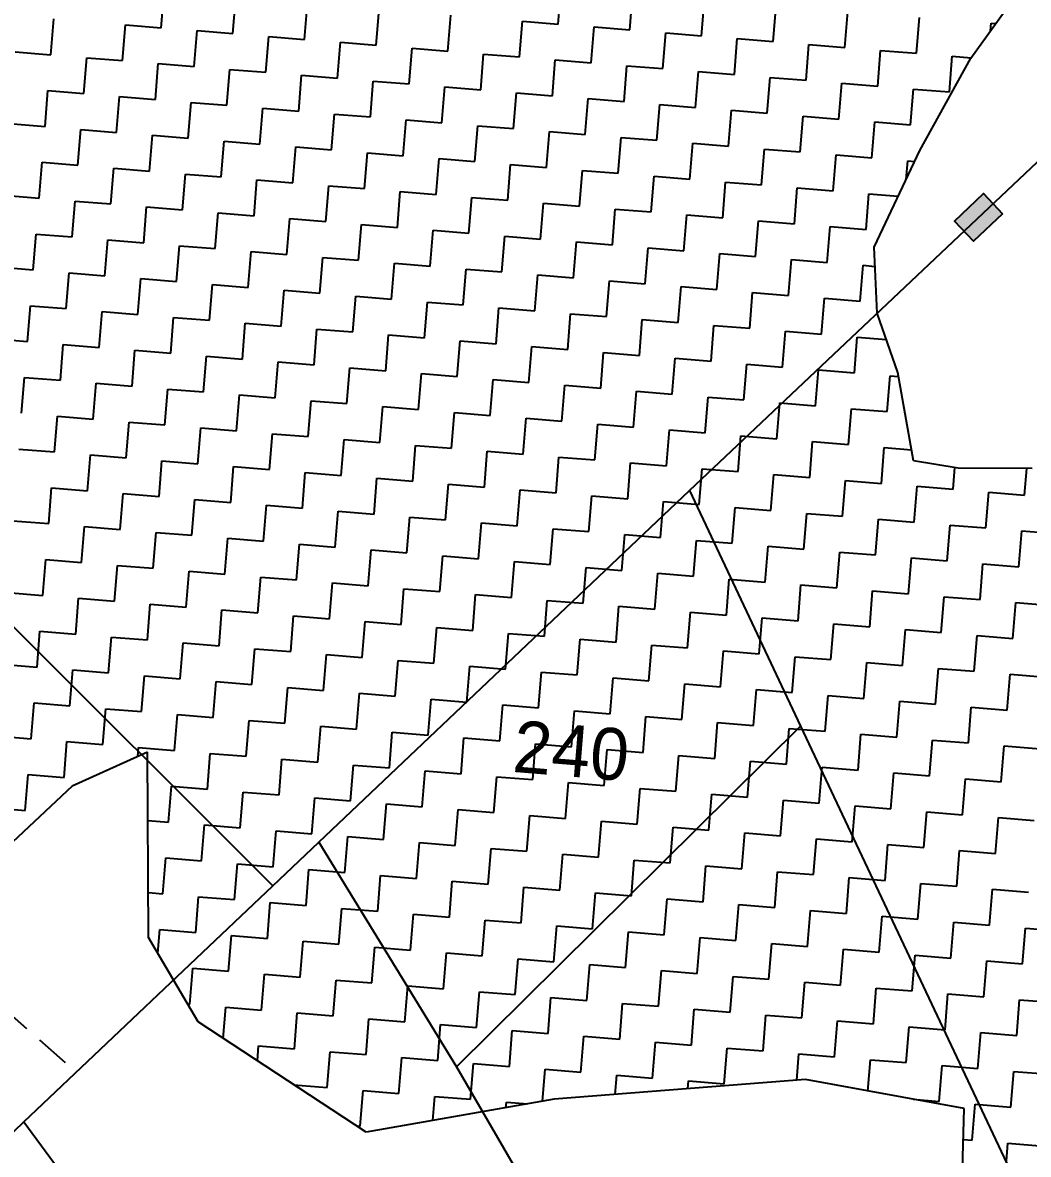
# Model space of a CAD drawing. Header units: metres. Extents: x 286589 to 288713, y 2001360 to 2004418.
# Drawn here: x 287663.6 to 287810.1, y 2002909.5 to 2003074.3 of the extents above; entities that cross this region are included whole.
import ezdxf
from ezdxf.enums import TextEntityAlignment as Align

# ---------------------------------------------------------------- set-up
doc = ezdxf.new("R2010")
doc.units = ezdxf.units.M
doc.header["$MEASUREMENT"] = 0
doc.linetypes.add('DASHED', pattern=[0.75, 0.5, -0.25])
for name, color, linetype in [('POLY_HATCH', 12, 'Continuous'), ('POLY_PARCEL', 6, 'Continuous'), ('POLY_SUBPARCEL', 6, 'DASHED'), ('TEXT_PARCEL', 7, 'Continuous')]:
    doc.layers.add(name, color=color, linetype=linetype)
doc.styles.add('TEXT_MAP', font='')
doc.styles.get('TEXT_MAP').set_extended_font_data('Kruti Dev 050')

msp = doc.modelspace()

# ---------------------------------------------------------------- hatches: boundary and pattern name
msp.add_hatch(color=256).paths.add_polyline_path([(287799.36, 2003045.4), (287802.13, 2003042.47), (287806.37, 2003046.48), (287803.6, 2003049.41)])

# ---------------------------------------------------------------- linework, layer by layer
msp.add_lwpolyline([(287806.37, 2003046.48), (287802.13, 2003042.47), (287799.36, 2003045.4), (287803.6, 2003049.41)], close=True)
at = {"layer": 'POLY_HATCH', "linetype": 'Continuous'}
for p, q in [((287683.81, 2003073.56), (287684.23, 2003078.78)), ((287694.24, 2003072.71), (287694.67, 2003077.93)), ((287741.63, 2003074.1), (287742.06, 2003079.32)), ((287752.07, 2003073.25), (287752.49, 2003078.47)), ((287704.68, 2003071.86), (287705.11, 2003077.08)), ((287715.12, 2003071.01), (287715.54, 2003076.23)), ((287762.51, 2003072.4), (287762.93, 2003077.62)), ((287772.94, 2003071.55), (287773.37, 2003076.77)), ((287667.73, 2003069.62), (287668.15, 2003074.84)), ((287725.55, 2003070.16), (287725.98, 2003075.38)), ((287735.99, 2003069.31), (287736.41, 2003074.53)), ((287736.41, 2003074.53), (287741.63, 2003074.1)), ((287783.38, 2003070.7), (287783.8, 2003075.92)), ((287793.81, 2003069.85), (287794.24, 2003075.07)), ((287678.16, 2003068.77), (287678.59, 2003073.99)), ((287678.59, 2003073.99), (287683.81, 2003073.56)), ((287688.6, 2003067.92), (287689.03, 2003073.14)), ((287689.03, 2003073.14), (287694.24, 2003072.71)), ((287746.43, 2003068.46), (287746.85, 2003073.68)), ((287746.85, 2003073.68), (287752.07, 2003073.25)), ((287756.86, 2003067.61), (287757.29, 2003072.83)), ((287757.29, 2003072.83), (287762.51, 2003072.4)), ((287804.58, 2003073.09), (287804.68, 2003074.22)), ((287804.68, 2003074.22), (287805.35, 2003074.16)), ((287699.04, 2003067.07), (287699.46, 2003072.29)), ((287699.46, 2003072.29), (287704.68, 2003071.86)), ((287709.47, 2003066.22), (287709.9, 2003071.44)), ((287709.9, 2003071.44), (287715.12, 2003071.01)), ((287767.3, 2003066.76), (287767.72, 2003071.98)), ((287767.72, 2003071.98), (287772.94, 2003071.55)), ((287777.73, 2003065.91), (287778.16, 2003071.12)), ((287778.16, 2003071.12), (287783.38, 2003070.7)), ((287662.51, 2003070.05), (287667.73, 2003069.62)), ((287719.91, 2003065.37), (287720.34, 2003070.59)), ((287720.34, 2003070.59), (287725.55, 2003070.16)), ((287730.35, 2003064.52), (287730.77, 2003069.73)), ((287730.77, 2003069.73), (287735.99, 2003069.31)), ((287788.17, 2003065.06), (287788.6, 2003070.27)), ((287788.6, 2003070.27), (287793.81, 2003069.85)), ((287672.52, 2003063.98), (287672.95, 2003069.2)), ((287672.95, 2003069.2), (287678.16, 2003068.77)), ((287682.96, 2003063.13), (287683.38, 2003068.34)), ((287683.38, 2003068.34), (287688.6, 2003067.92)), ((287740.78, 2003063.67), (287741.21, 2003068.88)), ((287741.21, 2003068.88), (287746.43, 2003068.46)), ((287751.22, 2003062.82), (287751.64, 2003068.03)), ((287751.64, 2003068.03), (287756.86, 2003067.61)), ((287798.61, 2003064.21), (287799.03, 2003069.42)), ((287799.03, 2003069.42), (287801.79, 2003069.2)), ((287693.39, 2003062.28), (287693.82, 2003067.49)), ((287693.82, 2003067.49), (287699.04, 2003067.07)), ((287703.83, 2003061.42), (287704.26, 2003066.64)), ((287704.26, 2003066.64), (287709.47, 2003066.22)), ((287761.65, 2003061.96), (287762.08, 2003067.18)), ((287762.08, 2003067.18), (287767.3, 2003066.76)), ((287772.09, 2003061.11), (287772.52, 2003066.33)), ((287772.52, 2003066.33), (287777.73, 2003065.91)), ((287714.27, 2003060.57), (287714.69, 2003065.79)), ((287714.69, 2003065.79), (287719.91, 2003065.37)), ((287724.7, 2003059.72), (287725.13, 2003064.94)), ((287725.13, 2003064.94), (287730.35, 2003064.52)), ((287782.53, 2003060.26), (287782.95, 2003065.48)), ((287782.95, 2003065.48), (287788.17, 2003065.06)), ((287792.96, 2003059.41), (287793.39, 2003064.63)), ((287793.39, 2003064.63), (287798.61, 2003064.21)), ((287666.88, 2003059.18), (287667.3, 2003064.4)), ((287667.3, 2003064.4), (287672.52, 2003063.98)), ((287677.31, 2003058.33), (287677.74, 2003063.55)), ((287677.74, 2003063.55), (287682.96, 2003063.13)), ((287735.14, 2003058.87), (287735.56, 2003064.09)), ((287735.56, 2003064.09), (287740.78, 2003063.67)), ((287745.57, 2003058.02), (287746, 2003063.24)), ((287746, 2003063.24), (287751.22, 2003062.82)), ((287687.75, 2003057.48), (287688.18, 2003062.7)), ((287688.18, 2003062.7), (287693.39, 2003062.28)), ((287698.19, 2003056.63), (287698.61, 2003061.85)), ((287698.61, 2003061.85), (287703.83, 2003061.42)), ((287756.01, 2003057.17), (287756.44, 2003062.39)), ((287756.44, 2003062.39), (287761.65, 2003061.96)), ((287766.45, 2003056.32), (287766.87, 2003061.54)), ((287766.87, 2003061.54), (287772.09, 2003061.11)), ((287661.66, 2003059.61), (287666.88, 2003059.18)), ((287708.62, 2003055.78), (287709.05, 2003061)), ((287709.05, 2003061), (287714.27, 2003060.57)), ((287719.06, 2003054.93), (287719.48, 2003060.15)), ((287719.48, 2003060.15), (287724.7, 2003059.72)), ((287776.88, 2003055.47), (287777.31, 2003060.69)), ((287777.31, 2003060.69), (287782.53, 2003060.26)), ((287787.32, 2003054.62), (287787.74, 2003059.84)), ((287787.74, 2003059.84), (287792.96, 2003059.41)), ((287671.67, 2003053.54), (287672.1, 2003058.76)), ((287672.1, 2003058.76), (287677.31, 2003058.33)), ((287682.11, 2003052.69), (287682.53, 2003057.91)), ((287682.53, 2003057.91), (287687.75, 2003057.48)), ((287729.5, 2003054.08), (287729.92, 2003059.3)), ((287729.92, 2003059.3), (287735.14, 2003058.87)), ((287739.93, 2003053.23), (287740.36, 2003058.45)), ((287740.36, 2003058.45), (287745.57, 2003058.02)), ((287692.54, 2003051.84), (287692.97, 2003057.06)), ((287692.97, 2003057.06), (287698.19, 2003056.63)), ((287750.37, 2003052.38), (287750.79, 2003057.6)), ((287750.79, 2003057.6), (287756.01, 2003057.17)), ((287760.8, 2003051.53), (287761.23, 2003056.75)), ((287761.23, 2003056.75), (287766.45, 2003056.32)), ((287702.98, 2003050.99), (287703.4, 2003056.21)), ((287703.4, 2003056.21), (287708.62, 2003055.78)), ((287713.42, 2003050.14), (287713.84, 2003055.36)), ((287713.84, 2003055.36), (287719.06, 2003054.93)), ((287771.24, 2003050.68), (287771.67, 2003055.9)), ((287771.67, 2003055.9), (287776.88, 2003055.47)), ((287781.68, 2003049.83), (287782.1, 2003055.04)), ((287782.1, 2003055.04), (287787.32, 2003054.62)), ((287666.03, 2003048.75), (287666.45, 2003053.97)), ((287666.45, 2003053.97), (287671.67, 2003053.54)), ((287676.46, 2003047.9), (287676.89, 2003053.12)), ((287676.89, 2003053.12), (287682.11, 2003052.69)), ((287723.85, 2003049.29), (287724.28, 2003054.51)), ((287724.28, 2003054.51), (287729.5, 2003054.08)), ((287734.29, 2003048.44), (287734.71, 2003053.65)), ((287734.71, 2003053.65), (287739.93, 2003053.23)), ((287792.32, 2003051.48), (287792.54, 2003054.19)), ((287792.54, 2003054.19), (287793.56, 2003054.11)), ((287686.9, 2003047.05), (287687.33, 2003052.26)), ((287687.33, 2003052.26), (287692.54, 2003051.84)), ((287697.34, 2003046.2), (287697.76, 2003051.41)), ((287697.76, 2003051.41), (287702.98, 2003050.99)), ((287744.72, 2003047.59), (287745.15, 2003052.8)), ((287745.15, 2003052.8), (287750.37, 2003052.38)), ((287755.16, 2003046.74), (287755.59, 2003051.95)), ((287755.59, 2003051.95), (287760.8, 2003051.53)), ((287707.77, 2003045.35), (287708.2, 2003050.56)), ((287708.2, 2003050.56), (287713.42, 2003050.14)), ((287718.21, 2003044.49), (287718.63, 2003049.71)), ((287718.63, 2003049.71), (287723.85, 2003049.29)), ((287765.6, 2003045.88), (287766.02, 2003051.1)), ((287766.02, 2003051.1), (287771.24, 2003050.68)), ((287776.03, 2003045.03), (287776.46, 2003050.25)), ((287776.46, 2003050.25), (287781.68, 2003049.83)), ((287660.81, 2003049.17), (287666.03, 2003048.75)), ((287670.82, 2003043.1), (287671.25, 2003048.32)), ((287671.25, 2003048.32), (287676.46, 2003047.9)), ((287728.64, 2003043.64), (287729.07, 2003048.86)), ((287729.07, 2003048.86), (287734.29, 2003048.44)), ((287786.47, 2003044.18), (287786.89, 2003049.4)), ((287786.89, 2003049.4), (287791.17, 2003049.05)), ((287681.26, 2003042.25), (287681.68, 2003047.47)), ((287681.68, 2003047.47), (287686.9, 2003047.05)), ((287691.69, 2003041.4), (287692.12, 2003046.62)), ((287692.12, 2003046.62), (287697.34, 2003046.2)), ((287739.08, 2003042.79), (287739.51, 2003048.01)), ((287739.51, 2003048.01), (287744.72, 2003047.59)), ((287749.52, 2003041.94), (287749.94, 2003047.16)), ((287749.94, 2003047.16), (287755.16, 2003046.74)), ((287702.13, 2003040.55), (287702.55, 2003045.77)), ((287702.55, 2003045.77), (287707.77, 2003045.35)), ((287712.56, 2003039.7), (287712.99, 2003044.92)), ((287712.99, 2003044.92), (287718.21, 2003044.49)), ((287759.95, 2003041.09), (287760.38, 2003046.31)), ((287760.38, 2003046.31), (287765.6, 2003045.88)), ((287770.39, 2003040.24), (287770.81, 2003045.46)), ((287770.81, 2003045.46), (287776.03, 2003045.03)), ((287665.18, 2003038.31), (287665.6, 2003043.53)), ((287665.6, 2003043.53), (287670.82, 2003043.1)), ((287723, 2003038.85), (287723.43, 2003044.07)), ((287723.43, 2003044.07), (287728.64, 2003043.64)), ((287733.44, 2003038), (287733.86, 2003043.22)), ((287733.86, 2003043.22), (287739.08, 2003042.79)), ((287780.83, 2003039.39), (287781.25, 2003044.61)), ((287781.25, 2003044.61), (287786.47, 2003044.18)), ((287675.61, 2003037.46), (287676.04, 2003042.68)), ((287676.04, 2003042.68), (287681.26, 2003042.25)), ((287686.05, 2003036.61), (287686.47, 2003041.83)), ((287686.47, 2003041.83), (287691.69, 2003041.4)), ((287743.87, 2003037.15), (287744.3, 2003042.37)), ((287744.3, 2003042.37), (287749.52, 2003041.94)), ((287754.31, 2003036.3), (287754.73, 2003041.52)), ((287754.73, 2003041.52), (287759.95, 2003041.09)), ((287696.49, 2003035.76), (287696.91, 2003040.98)), ((287696.91, 2003040.98), (287702.13, 2003040.55)), ((287706.92, 2003034.91), (287707.35, 2003040.13)), ((287707.35, 2003040.13), (287712.56, 2003039.7)), ((287764.75, 2003035.45), (287765.17, 2003040.67)), ((287765.17, 2003040.67), (287770.39, 2003040.24)), ((287775.18, 2003034.6), (287775.61, 2003039.82)), ((287775.61, 2003039.82), (287780.83, 2003039.39)), ((287659.96, 2003038.74), (287665.18, 2003038.31)), ((287717.36, 2003034.06), (287717.78, 2003039.28)), ((287717.78, 2003039.28), (287723, 2003038.85)), ((287727.79, 2003033.21), (287728.22, 2003038.43)), ((287728.22, 2003038.43), (287733.44, 2003038)), ((287785.62, 2003033.75), (287786.04, 2003038.97)), ((287786.04, 2003038.97), (287787.78, 2003038.82)), ((287669.97, 2003032.67), (287670.39, 2003037.89)), ((287670.39, 2003037.89), (287675.61, 2003037.46)), ((287680.41, 2003031.82), (287680.83, 2003037.04)), ((287680.83, 2003037.04), (287686.05, 2003036.61)), ((287738.23, 2003032.36), (287738.66, 2003037.58)), ((287738.66, 2003037.58), (287743.87, 2003037.15)), ((287748.67, 2003031.51), (287749.09, 2003036.72)), ((287749.09, 2003036.72), (287754.31, 2003036.3)), ((287690.84, 2003030.97), (287691.27, 2003036.19)), ((287691.27, 2003036.19), (287696.49, 2003035.76)), ((287701.28, 2003030.12), (287701.7, 2003035.33)), ((287701.7, 2003035.33), (287706.92, 2003034.91)), ((287759.1, 2003030.66), (287759.53, 2003035.87)), ((287759.53, 2003035.87), (287764.75, 2003035.45)), ((287769.54, 2003029.81), (287769.96, 2003035.02)), ((287769.96, 2003035.02), (287775.18, 2003034.6)), ((287711.71, 2003029.27), (287712.14, 2003034.48)), ((287712.14, 2003034.48), (287717.36, 2003034.06)), ((287722.15, 2003028.42), (287722.58, 2003033.63)), ((287722.58, 2003033.63), (287727.79, 2003033.21)), ((287779.97, 2003028.95), (287780.4, 2003034.17)), ((287780.4, 2003034.17), (287785.62, 2003033.75)), ((287664.33, 2003027.88), (287664.75, 2003033.09)), ((287664.75, 2003033.09), (287669.97, 2003032.67)), ((287674.76, 2003027.02), (287675.19, 2003032.24)), ((287675.19, 2003032.24), (287680.41, 2003031.82)), ((287732.59, 2003027.56), (287733.01, 2003032.78)), ((287733.01, 2003032.78), (287738.23, 2003032.36)), ((287743.02, 2003026.71), (287743.45, 2003031.93)), ((287743.45, 2003031.93), (287748.67, 2003031.51)), ((287685.2, 2003026.17), (287685.62, 2003031.39)), ((287685.62, 2003031.39), (287690.84, 2003030.97)), ((287695.63, 2003025.32), (287696.06, 2003030.54)), ((287696.06, 2003030.54), (287701.28, 2003030.12)), ((287753.46, 2003025.86), (287753.88, 2003031.08)), ((287753.88, 2003031.08), (287759.1, 2003030.66)), ((287763.9, 2003025.01), (287764.32, 2003030.23)), ((287764.32, 2003030.23), (287769.54, 2003029.81)), ((287659.11, 2003028.3), (287664.33, 2003027.88)), ((287706.07, 2003024.47), (287706.5, 2003029.69)), ((287706.5, 2003029.69), (287711.71, 2003029.27)), ((287716.51, 2003023.62), (287716.93, 2003028.84)), ((287716.93, 2003028.84), (287722.15, 2003028.42)), ((287774.33, 2003024.16), (287774.76, 2003029.38)), ((287774.76, 2003029.38), (287779.97, 2003028.95)), ((287784.77, 2003023.31), (287785.19, 2003028.53)), ((287785.19, 2003028.53), (287789.45, 2003028.18)), ((287669.12, 2003022.23), (287669.54, 2003027.45)), ((287669.54, 2003027.45), (287674.76, 2003027.02)), ((287679.56, 2003021.38), (287679.98, 2003026.6)), ((287679.98, 2003026.6), (287685.2, 2003026.17)), ((287726.94, 2003022.77), (287727.37, 2003027.99)), ((287727.37, 2003027.99), (287732.59, 2003027.56)), ((287737.38, 2003021.92), (287737.8, 2003027.14)), ((287737.8, 2003027.14), (287743.02, 2003026.71)), ((287689.99, 2003020.53), (287690.42, 2003025.75)), ((287690.42, 2003025.75), (287695.63, 2003025.32)), ((287747.82, 2003021.07), (287748.24, 2003026.29)), ((287748.24, 2003026.29), (287753.46, 2003025.86)), ((287758.25, 2003020.22), (287758.68, 2003025.44)), ((287758.68, 2003025.44), (287763.9, 2003025.01)), ((287700.43, 2003019.68), (287700.85, 2003024.9)), ((287700.85, 2003024.9), (287706.07, 2003024.47)), ((287710.86, 2003018.83), (287711.29, 2003024.05)), ((287711.29, 2003024.05), (287716.51, 2003023.62)), ((287768.69, 2003019.37), (287769.11, 2003024.59)), ((287769.11, 2003024.59), (287774.33, 2003024.16)), ((287779.12, 2003018.52), (287779.55, 2003023.74)), ((287779.55, 2003023.74), (287784.77, 2003023.31)), ((287663.48, 2003017.44), (287663.9, 2003022.66)), ((287663.9, 2003022.66), (287669.12, 2003022.23)), ((287673.91, 2003016.59), (287674.34, 2003021.81)), ((287674.34, 2003021.81), (287679.56, 2003021.38)), ((287721.3, 2003017.98), (287721.73, 2003023.2)), ((287721.73, 2003023.2), (287726.94, 2003022.77)), ((287731.74, 2003017.13), (287732.16, 2003022.35)), ((287732.16, 2003022.35), (287737.38, 2003021.92)), ((287789.56, 2003017.67), (287789.99, 2003022.89)), ((287789.99, 2003022.89), (287791.22, 2003022.78)), ((287684.35, 2003015.74), (287684.77, 2003020.96)), ((287684.77, 2003020.96), (287689.99, 2003020.53)), ((287694.78, 2003014.89), (287695.21, 2003020.11)), ((287695.21, 2003020.11), (287700.43, 2003019.68)), ((287742.17, 2003016.28), (287742.6, 2003021.5)), ((287742.6, 2003021.5), (287747.82, 2003021.07)), ((287752.61, 2003015.43), (287753.03, 2003020.64)), ((287753.03, 2003020.64), (287758.25, 2003020.22)), ((287705.22, 2003014.04), (287705.65, 2003019.25)), ((287705.65, 2003019.25), (287710.86, 2003018.83)), ((287715.66, 2003013.19), (287716.08, 2003018.4)), ((287716.08, 2003018.4), (287721.3, 2003017.98)), ((287763.04, 2003014.58), (287763.47, 2003019.79)), ((287763.47, 2003019.79), (287768.69, 2003019.37)), ((287773.48, 2003013.73), (287773.91, 2003018.94)), ((287773.91, 2003018.94), (287779.12, 2003018.52)), ((287668.27, 2003011.8), (287668.69, 2003017.01)), ((287668.69, 2003017.01), (287673.91, 2003016.59)), ((287726.09, 2003012.34), (287726.52, 2003017.55)), ((287726.52, 2003017.55), (287731.74, 2003017.13)), ((287783.92, 2003012.87), (287784.34, 2003018.09)), ((287784.34, 2003018.09), (287789.56, 2003017.67)), ((287678.7, 2003010.95), (287679.13, 2003016.16)), ((287679.13, 2003016.16), (287684.35, 2003015.74)), ((287689.14, 2003010.09), (287689.57, 2003015.31)), ((287689.57, 2003015.31), (287694.78, 2003014.89)), ((287736.53, 2003011.48), (287736.95, 2003016.7)), ((287736.95, 2003016.7), (287742.17, 2003016.28)), ((287746.96, 2003010.63), (287747.39, 2003015.85)), ((287747.39, 2003015.85), (287752.61, 2003015.43)), ((287699.58, 2003009.24), (287700, 2003014.46)), ((287700, 2003014.46), (287705.22, 2003014.04)), ((287710.01, 2003008.39), (287710.44, 2003013.61)), ((287710.44, 2003013.61), (287715.66, 2003013.19)), ((287757.4, 2003009.78), (287757.83, 2003015)), ((287757.83, 2003015), (287763.04, 2003014.58)), ((287767.84, 2003008.93), (287768.26, 2003014.15)), ((287768.26, 2003014.15), (287773.48, 2003013.73)), ((287663.05, 2003012.22), (287668.27, 2003011.8)), ((287720.45, 2003007.54), (287720.87, 2003012.76)), ((287720.87, 2003012.76), (287726.09, 2003012.34)), ((287730.89, 2003006.69), (287731.31, 2003011.91)), ((287731.31, 2003011.91), (287736.53, 2003011.48)), ((287778.27, 2003008.08), (287778.7, 2003013.3)), ((287778.7, 2003013.3), (287783.92, 2003012.87)), ((287788.71, 2003007.23), (287789.13, 2003012.45)), ((287789.13, 2003012.45), (287793.1, 2003012.13)), ((287673.06, 2003006.15), (287673.49, 2003011.37)), ((287673.49, 2003011.37), (287678.7, 2003010.95)), ((287683.5, 2003005.3), (287683.92, 2003010.52)), ((287683.92, 2003010.52), (287689.14, 2003010.09)), ((287741.32, 2003005.84), (287741.75, 2003011.06)), ((287741.75, 2003011.06), (287746.96, 2003010.63)), ((287751.76, 2003004.99), (287752.18, 2003010.21)), ((287752.18, 2003010.21), (287757.4, 2003009.78)), ((287693.93, 2003004.45), (287694.36, 2003009.67)), ((287694.36, 2003009.67), (287699.58, 2003009.24)), ((287704.37, 2003003.6), (287704.79, 2003008.82)), ((287704.79, 2003008.82), (287710.01, 2003008.39)), ((287762.19, 2003004.14), (287762.62, 2003009.36)), ((287762.62, 2003009.36), (287767.84, 2003008.93)), ((287772.63, 2003003.29), (287773.06, 2003008.51)), ((287773.06, 2003008.51), (287778.27, 2003008.08)), ((287799.15, 2003006.38), (287799.4, 2003009.52)), ((287809.58, 2003005.53), (287809.9, 2003009.39)), ((287714.81, 2003002.75), (287715.23, 2003007.97)), ((287715.23, 2003007.97), (287720.45, 2003007.54)), ((287725.24, 2003001.9), (287725.67, 2003007.12)), ((287725.67, 2003007.12), (287730.89, 2003006.69)), ((287783.07, 2003002.44), (287783.49, 2003007.66)), ((287783.49, 2003007.66), (287788.71, 2003007.23)), ((287667.42, 2003001.36), (287667.84, 2003006.58)), ((287667.84, 2003006.58), (287673.06, 2003006.15)), ((287677.85, 2003000.51), (287678.28, 2003005.73)), ((287678.28, 2003005.73), (287683.5, 2003005.3)), ((287735.68, 2003001.05), (287736.1, 2003006.27)), ((287736.1, 2003006.27), (287741.32, 2003005.84)), ((287746.11, 2003000.2), (287746.54, 2003005.42)), ((287746.54, 2003005.42), (287751.76, 2003004.99)), ((287793.5, 2003001.59), (287793.93, 2003006.81)), ((287793.93, 2003006.81), (287799.15, 2003006.38)), ((287803.94, 2003000.74), (287804.36, 2003005.96)), ((287804.36, 2003005.96), (287809.58, 2003005.53)), ((287688.29, 2002999.66), (287688.72, 2003004.88)), ((287688.72, 2003004.88), (287693.93, 2003004.45)), ((287698.73, 2002998.81), (287699.15, 2003004.03)), ((287699.15, 2003004.03), (287704.37, 2003003.6)), ((287756.55, 2002999.35), (287756.98, 2003004.57)), ((287756.98, 2003004.57), (287762.19, 2003004.14)), ((287766.99, 2002998.5), (287767.41, 2003003.71)), ((287767.41, 2003003.71), (287772.63, 2003003.29)), ((287709.16, 2002997.96), (287709.59, 2003003.18)), ((287709.59, 2003003.18), (287714.81, 2003002.75)), ((287719.6, 2002997.11), (287720.02, 2003002.32)), ((287720.02, 2003002.32), (287725.24, 2003001.9)), ((287777.42, 2002997.65), (287777.85, 2003002.86)), ((287777.85, 2003002.86), (287783.07, 2003002.44)), ((287787.86, 2002996.8), (287788.28, 2003002.01)), ((287788.28, 2003002.01), (287793.5, 2003001.59)), ((287662.2, 2003001.79), (287667.42, 2003001.36)), ((287672.21, 2002995.72), (287672.64, 2003000.93)), ((287672.64, 2003000.93), (287677.85, 2003000.51)), ((287730.03, 2002996.26), (287730.46, 2003001.47)), ((287730.46, 2003001.47), (287735.68, 2003001.05)), ((287740.47, 2002995.41), (287740.9, 2003000.62)), ((287740.9, 2003000.62), (287746.11, 2003000.2)), ((287798.3, 2002995.94), (287798.72, 2003001.16)), ((287798.72, 2003001.16), (287803.94, 2003000.74)), ((287808.73, 2002995.09), (287809.16, 2003000.31)), ((287809.16, 2003000.31), (287814.37, 2002999.89)), ((287682.65, 2002994.87), (287683.07, 2003000.08)), ((287683.07, 2003000.08), (287688.29, 2002999.66)), ((287693.08, 2002994.02), (287693.51, 2002999.23)), ((287693.51, 2002999.23), (287698.73, 2002998.81)), ((287750.91, 2002994.55), (287751.33, 2002999.77)), ((287751.33, 2002999.77), (287756.55, 2002999.35)), ((287761.34, 2002993.7), (287761.77, 2002998.92)), ((287761.77, 2002998.92), (287766.99, 2002998.5)), ((287703.52, 2002993.16), (287703.94, 2002998.38)), ((287703.94, 2002998.38), (287709.16, 2002997.96)), ((287713.95, 2002992.31), (287714.38, 2002997.53)), ((287714.38, 2002997.53), (287719.6, 2002997.11)), ((287771.78, 2002992.85), (287772.2, 2002998.07)), ((287772.2, 2002998.07), (287777.42, 2002997.65)), ((287782.22, 2002992), (287782.64, 2002997.22)), ((287782.64, 2002997.22), (287787.86, 2002996.8)), ((287666.57, 2002990.92), (287666.99, 2002996.14)), ((287666.99, 2002996.14), (287672.21, 2002995.72)), ((287724.39, 2002991.46), (287724.82, 2002996.68)), ((287724.82, 2002996.68), (287730.03, 2002996.26)), ((287734.83, 2002990.61), (287735.25, 2002995.83)), ((287735.25, 2002995.83), (287740.47, 2002995.41)), ((287792.65, 2002991.15), (287793.08, 2002996.37)), ((287793.08, 2002996.37), (287798.3, 2002995.94)), ((287803.09, 2002990.3), (287803.51, 2002995.52)), ((287803.51, 2002995.52), (287808.73, 2002995.09)), ((287677, 2002990.07), (287677.43, 2002995.29)), ((287677.43, 2002995.29), (287682.65, 2002994.87)), ((287687.44, 2002989.22), (287687.86, 2002994.44)), ((287687.86, 2002994.44), (287693.08, 2002994.02)), ((287745.26, 2002989.76), (287745.69, 2002994.98)), ((287745.69, 2002994.98), (287750.91, 2002994.55)), ((287755.7, 2002988.91), (287756.13, 2002994.13)), ((287756.13, 2002994.13), (287761.34, 2002993.7)), ((287697.88, 2002988.37), (287698.3, 2002993.59)), ((287698.3, 2002993.59), (287703.52, 2002993.16)), ((287708.31, 2002987.52), (287708.74, 2002992.74)), ((287708.74, 2002992.74), (287713.95, 2002992.31)), ((287766.14, 2002988.06), (287766.56, 2002993.28)), ((287766.56, 2002993.28), (287771.78, 2002992.85)), ((287776.57, 2002987.21), (287777, 2002992.43)), ((287777, 2002992.43), (287782.22, 2002992)), ((287661.35, 2002991.35), (287666.57, 2002990.92)), ((287671.36, 2002985.28), (287671.78, 2002990.5)), ((287671.78, 2002990.5), (287677, 2002990.07)), ((287718.75, 2002986.67), (287719.17, 2002991.89)), ((287719.17, 2002991.89), (287724.39, 2002991.46)), ((287729.18, 2002985.82), (287729.61, 2002991.04)), ((287729.61, 2002991.04), (287734.83, 2002990.61)), ((287787.01, 2002986.36), (287787.43, 2002991.58)), ((287787.43, 2002991.58), (287792.65, 2002991.15)), ((287797.44, 2002985.51), (287797.87, 2002990.73)), ((287797.87, 2002990.73), (287803.09, 2002990.3)), ((287681.8, 2002984.43), (287682.22, 2002989.65)), ((287682.22, 2002989.65), (287687.44, 2002989.22)), ((287692.23, 2002983.58), (287692.66, 2002988.8)), ((287692.66, 2002988.8), (287697.88, 2002988.37)), ((287739.62, 2002984.97), (287740.05, 2002990.19)), ((287740.05, 2002990.19), (287745.26, 2002989.76)), ((287750.06, 2002984.12), (287750.48, 2002989.34)), ((287750.48, 2002989.34), (287755.7, 2002988.91)), ((287807.88, 2002984.66), (287808.31, 2002989.88)), ((287808.31, 2002989.88), (287813.52, 2002989.45)), ((287702.67, 2002982.73), (287703.09, 2002987.95)), ((287703.09, 2002987.95), (287708.31, 2002987.52)), ((287713.1, 2002981.88), (287713.53, 2002987.1)), ((287713.53, 2002987.1), (287718.75, 2002986.67)), ((287760.49, 2002983.27), (287760.92, 2002988.49)), ((287760.92, 2002988.49), (287766.14, 2002988.06)), ((287770.93, 2002982.42), (287771.35, 2002987.64)), ((287771.35, 2002987.64), (287776.57, 2002987.21)), ((287665.72, 2002980.49), (287666.14, 2002985.71)), ((287666.14, 2002985.71), (287671.36, 2002985.28)), ((287723.54, 2002981.03), (287723.97, 2002986.24)), ((287723.97, 2002986.24), (287729.18, 2002985.82)), ((287781.36, 2002981.57), (287781.79, 2002986.78)), ((287781.79, 2002986.78), (287787.01, 2002986.36)), ((287791.8, 2002980.72), (287792.23, 2002985.93)), ((287792.23, 2002985.93), (287797.44, 2002985.51)), ((287676.15, 2002979.64), (287676.58, 2002984.85)), ((287676.58, 2002984.85), (287681.8, 2002984.43)), ((287686.59, 2002978.79), (287687.01, 2002984)), ((287687.01, 2002984), (287692.23, 2002983.58)), ((287733.98, 2002980.18), (287734.4, 2002985.39)), ((287734.4, 2002985.39), (287739.62, 2002984.97)), ((287744.41, 2002979.33), (287744.84, 2002984.54)), ((287744.84, 2002984.54), (287750.06, 2002984.12)), ((287802.24, 2002979.86), (287802.66, 2002985.08)), ((287802.66, 2002985.08), (287807.88, 2002984.66)), ((287697.02, 2002977.94), (287697.45, 2002983.15)), ((287697.45, 2002983.15), (287702.67, 2002982.73)), ((287707.46, 2002977.08), (287707.89, 2002982.3)), ((287707.89, 2002982.3), (287713.1, 2002981.88)), ((287754.85, 2002978.47), (287755.27, 2002983.69)), ((287755.27, 2002983.69), (287760.49, 2002983.27)), ((287765.29, 2002977.62), (287765.71, 2002982.84)), ((287765.71, 2002982.84), (287770.93, 2002982.42)), ((287660.5, 2002980.91), (287665.72, 2002980.49)), ((287717.9, 2002976.23), (287718.32, 2002981.45)), ((287718.32, 2002981.45), (287723.54, 2002981.03)), ((287728.33, 2002975.38), (287728.76, 2002980.6)), ((287728.76, 2002980.6), (287733.98, 2002980.18)), ((287775.72, 2002976.77), (287776.15, 2002981.99)), ((287776.15, 2002981.99), (287781.36, 2002981.57)), ((287786.16, 2002975.92), (287786.58, 2002981.14)), ((287786.58, 2002981.14), (287791.8, 2002980.72)), ((287670.51, 2002974.84), (287670.93, 2002980.06)), ((287670.93, 2002980.06), (287676.15, 2002979.64)), ((287680.95, 2002973.99), (287681.37, 2002979.21)), ((287681.37, 2002979.21), (287686.59, 2002978.79)), ((287738.77, 2002974.53), (287739.19, 2002979.75)), ((287739.19, 2002979.75), (287744.41, 2002979.33)), ((287749.21, 2002973.68), (287749.63, 2002978.9)), ((287749.63, 2002978.9), (287754.85, 2002978.47)), ((287796.59, 2002975.07), (287797.02, 2002980.29)), ((287797.02, 2002980.29), (287802.24, 2002979.86)), ((287807.03, 2002974.22), (287807.46, 2002979.44)), ((287807.46, 2002979.44), (287812.67, 2002979.01)), ((287691.38, 2002973.14), (287691.81, 2002978.36)), ((287691.81, 2002978.36), (287697.02, 2002977.94)), ((287701.82, 2002972.29), (287702.24, 2002977.51)), ((287702.24, 2002977.51), (287707.46, 2002977.08)), ((287759.64, 2002972.83), (287760.07, 2002978.05)), ((287760.07, 2002978.05), (287765.29, 2002977.62)), ((287770.08, 2002971.98), (287770.5, 2002977.2)), ((287770.5, 2002977.2), (287775.72, 2002976.77)), ((287712.25, 2002971.44), (287712.68, 2002976.66)), ((287712.68, 2002976.66), (287717.9, 2002976.23)), ((287722.69, 2002970.59), (287723.12, 2002975.81)), ((287723.12, 2002975.81), (287728.33, 2002975.38)), ((287780.51, 2002971.13), (287780.94, 2002976.35)), ((287780.94, 2002976.35), (287786.16, 2002975.92)), ((287664.87, 2002970.05), (287665.29, 2002975.27)), ((287665.29, 2002975.27), (287670.51, 2002974.84)), ((287675.3, 2002969.2), (287675.73, 2002974.42)), ((287675.73, 2002974.42), (287680.95, 2002973.99)), ((287733.13, 2002969.74), (287733.55, 2002974.96)), ((287733.55, 2002974.96), (287738.77, 2002974.53)), ((287743.56, 2002968.89), (287743.99, 2002974.11)), ((287743.99, 2002974.11), (287749.21, 2002973.68)), ((287790.95, 2002970.28), (287791.38, 2002975.5)), ((287791.38, 2002975.5), (287796.59, 2002975.07)), ((287801.39, 2002969.43), (287801.81, 2002974.65)), ((287801.81, 2002974.65), (287807.03, 2002974.22)), ((287685.74, 2002968.35), (287686.16, 2002973.57)), ((287686.16, 2002973.57), (287691.38, 2002973.14)), ((287696.17, 2002967.5), (287696.6, 2002972.72)), ((287696.6, 2002972.72), (287701.82, 2002972.29)), ((287754, 2002968.04), (287754.42, 2002973.26)), ((287754.42, 2002973.26), (287759.64, 2002972.83)), ((287764.43, 2002967.19), (287764.86, 2002972.41)), ((287764.86, 2002972.41), (287770.08, 2002971.98)), ((287706.61, 2002966.65), (287707.04, 2002971.87)), ((287707.04, 2002971.87), (287712.25, 2002971.44)), ((287717.05, 2002965.8), (287717.47, 2002971.02)), ((287717.47, 2002971.02), (287722.69, 2002970.59)), ((287774.87, 2002966.34), (287775.3, 2002971.56)), ((287775.3, 2002971.56), (287780.51, 2002971.13)), ((287785.31, 2002965.49), (287785.73, 2002970.7)), ((287785.73, 2002970.7), (287790.95, 2002970.28)), ((287659.65, 2002970.48), (287664.87, 2002970.05)), ((287669.66, 2002964.41), (287670.08, 2002969.63)), ((287670.08, 2002969.63), (287675.3, 2002969.2)), ((287727.48, 2002964.95), (287727.91, 2002970.17)), ((287727.91, 2002970.17), (287733.13, 2002969.74)), ((287737.92, 2002964.1), (287738.34, 2002969.31)), ((287738.34, 2002969.31), (287743.56, 2002968.89)), ((287795.74, 2002964.64), (287796.17, 2002969.85)), ((287796.17, 2002969.85), (287801.39, 2002969.43)), ((287806.18, 2002963.79), (287806.6, 2002969)), ((287806.6, 2002969), (287811.82, 2002968.58)), ((287680.41, 2002967.46), (287680.52, 2002968.78)), ((287680.52, 2002968.78), (287685.74, 2002968.35)), ((287690.53, 2002962.71), (287690.96, 2002967.92)), ((287690.96, 2002967.92), (287696.17, 2002967.5)), ((287748.35, 2002963.25), (287748.78, 2002968.46)), ((287748.78, 2002968.46), (287754, 2002968.04)), ((287758.79, 2002962.4), (287759.22, 2002967.61)), ((287759.22, 2002967.61), (287764.43, 2002967.19)), ((287700.97, 2002961.86), (287701.39, 2002967.07)), ((287701.39, 2002967.07), (287706.61, 2002966.65)), ((287711.4, 2002961.01), (287711.83, 2002966.22)), ((287711.83, 2002966.22), (287717.05, 2002965.8)), ((287769.23, 2002961.54), (287769.65, 2002966.76)), ((287769.65, 2002966.76), (287774.87, 2002966.34)), ((287779.66, 2002960.69), (287780.09, 2002965.91)), ((287780.09, 2002965.91), (287785.31, 2002965.49)), ((287664.01, 2002959.62), (287664.44, 2002964.83)), ((287664.44, 2002964.83), (287669.66, 2002964.41)), ((287721.84, 2002960.15), (287722.26, 2002965.37)), ((287722.26, 2002965.37), (287727.48, 2002964.95)), ((287732.28, 2002959.3), (287732.7, 2002964.52)), ((287732.7, 2002964.52), (287737.92, 2002964.1)), ((287790.1, 2002959.84), (287790.53, 2002965.06)), ((287790.53, 2002965.06), (287795.74, 2002964.64)), ((287800.54, 2002958.99), (287800.96, 2002964.21)), ((287800.96, 2002964.21), (287806.18, 2002963.79)), ((287684.89, 2002957.91), (287685.31, 2002963.13)), ((287685.31, 2002963.13), (287690.53, 2002962.71)), ((287742.71, 2002958.45), (287743.14, 2002963.67)), ((287743.14, 2002963.67), (287748.35, 2002963.25)), ((287753.15, 2002957.6), (287753.57, 2002962.82)), ((287753.57, 2002962.82), (287758.79, 2002962.4)), ((287695.32, 2002957.06), (287695.75, 2002962.28)), ((287695.75, 2002962.28), (287700.97, 2002961.86)), ((287705.76, 2002956.21), (287706.18, 2002961.43)), ((287706.18, 2002961.43), (287711.4, 2002961.01)), ((287763.58, 2002956.75), (287764.01, 2002961.97)), ((287764.01, 2002961.97), (287769.23, 2002961.54)), ((287774.02, 2002955.9), (287774.45, 2002961.12)), ((287774.45, 2002961.12), (287779.66, 2002960.69)), ((287658.8, 2002960.04), (287664.01, 2002959.62)), ((287716.2, 2002955.36), (287716.62, 2002960.58)), ((287716.62, 2002960.58), (287721.84, 2002960.15)), ((287726.63, 2002954.51), (287727.06, 2002959.73)), ((287727.06, 2002959.73), (287732.28, 2002959.3)), ((287784.46, 2002955.05), (287784.88, 2002960.27)), ((287784.88, 2002960.27), (287790.1, 2002959.84)), ((287794.89, 2002954.2), (287795.32, 2002959.42)), ((287795.32, 2002959.42), (287800.54, 2002958.99)), ((287681.88, 2002958.16), (287684.89, 2002957.91)), ((287689.68, 2002952.27), (287690.11, 2002957.49)), ((287690.11, 2002957.49), (287695.32, 2002957.06)), ((287737.07, 2002953.66), (287737.49, 2002958.88)), ((287737.49, 2002958.88), (287742.71, 2002958.45)), ((287747.5, 2002952.81), (287747.93, 2002958.03)), ((287747.93, 2002958.03), (287753.15, 2002957.6)), ((287805.33, 2002953.35), (287805.75, 2002958.57)), ((287805.75, 2002958.57), (287810.97, 2002958.14)), ((287700.12, 2002951.42), (287700.54, 2002956.64)), ((287700.54, 2002956.64), (287705.76, 2002956.21)), ((287710.55, 2002950.57), (287710.98, 2002955.79)), ((287710.98, 2002955.79), (287716.2, 2002955.36)), ((287757.94, 2002951.96), (287758.37, 2002957.18)), ((287758.37, 2002957.18), (287763.58, 2002956.75)), ((287768.38, 2002951.11), (287768.8, 2002956.33)), ((287768.8, 2002956.33), (287774.02, 2002955.9)), ((287720.99, 2002949.72), (287721.41, 2002954.94)), ((287721.41, 2002954.94), (287726.63, 2002954.51)), ((287778.81, 2002950.26), (287779.24, 2002955.48)), ((287779.24, 2002955.48), (287784.46, 2002955.05)), ((287789.25, 2002949.41), (287789.67, 2002954.63)), ((287789.67, 2002954.63), (287794.89, 2002954.2)), ((287684.04, 2002947.48), (287684.46, 2002952.7)), ((287684.46, 2002952.7), (287689.68, 2002952.27)), ((287731.42, 2002948.87), (287731.85, 2002954.09)), ((287731.85, 2002954.09), (287737.07, 2002953.66)), ((287741.86, 2002948.02), (287742.29, 2002953.24)), ((287742.29, 2002953.24), (287747.5, 2002952.81)), ((287799.69, 2002948.56), (287800.11, 2002953.77)), ((287800.11, 2002953.77), (287805.33, 2002953.35)), ((287694.47, 2002946.63), (287694.9, 2002951.84)), ((287694.9, 2002951.84), (287700.12, 2002951.42)), ((287704.91, 2002945.78), (287705.33, 2002950.99)), ((287705.33, 2002950.99), (287710.55, 2002950.57)), ((287752.3, 2002947.17), (287752.72, 2002952.38)), ((287752.72, 2002952.38), (287757.94, 2002951.96)), ((287762.73, 2002946.32), (287763.16, 2002951.53)), ((287763.16, 2002951.53), (287768.38, 2002951.11)), ((287715.35, 2002944.93), (287715.77, 2002950.14)), ((287715.77, 2002950.14), (287720.99, 2002949.72)), ((287725.78, 2002944.07), (287726.21, 2002949.29)), ((287726.21, 2002949.29), (287731.42, 2002948.87)), ((287773.17, 2002945.46), (287773.59, 2002950.68)), ((287773.59, 2002950.68), (287778.81, 2002950.26)), ((287783.61, 2002944.61), (287784.03, 2002949.83)), ((287784.03, 2002949.83), (287789.25, 2002949.41)), ((287681.94, 2002947.65), (287684.04, 2002947.48)), ((287736.22, 2002943.22), (287736.64, 2002948.44)), ((287736.64, 2002948.44), (287741.86, 2002948.02)), ((287746.65, 2002942.37), (287747.08, 2002947.59)), ((287747.08, 2002947.59), (287752.3, 2002947.17)), ((287794.04, 2002943.76), (287794.47, 2002948.98)), ((287794.47, 2002948.98), (287799.69, 2002948.56)), ((287804.48, 2002942.91), (287804.9, 2002948.13)), ((287804.9, 2002948.13), (287810.12, 2002947.71)), ((287688.83, 2002941.83), (287689.25, 2002947.05)), ((287689.25, 2002947.05), (287694.47, 2002946.63)), ((287699.27, 2002940.98), (287699.69, 2002946.2)), ((287699.69, 2002946.2), (287704.91, 2002945.78)), ((287757.09, 2002941.52), (287757.52, 2002946.74)), ((287757.52, 2002946.74), (287762.73, 2002946.32)), ((287767.53, 2002940.67), (287767.95, 2002945.89)), ((287767.95, 2002945.89), (287773.17, 2002945.46)), ((287709.7, 2002940.13), (287710.13, 2002945.35)), ((287710.13, 2002945.35), (287715.35, 2002944.93)), ((287720.14, 2002939.28), (287720.56, 2002944.5)), ((287720.56, 2002944.5), (287725.78, 2002944.07)), ((287777.96, 2002939.82), (287778.39, 2002945.04)), ((287778.39, 2002945.04), (287783.61, 2002944.61)), ((287730.57, 2002938.43), (287731, 2002943.65)), ((287731, 2002943.65), (287736.22, 2002943.22)), ((287741.01, 2002937.58), (287741.44, 2002942.8)), ((287741.44, 2002942.8), (287746.65, 2002942.37)), ((287788.4, 2002938.97), (287788.82, 2002944.19)), ((287788.82, 2002944.19), (287794.04, 2002943.76)), ((287798.83, 2002938.12), (287799.26, 2002943.34)), ((287799.26, 2002943.34), (287804.48, 2002942.91)), ((287683.33, 2002938.81), (287683.61, 2002942.26)), ((287683.61, 2002942.26), (287688.83, 2002941.83)), ((287693.62, 2002936.19), (287694.05, 2002941.41)), ((287694.05, 2002941.41), (287699.27, 2002940.98)), ((287751.45, 2002936.73), (287751.87, 2002941.95)), ((287751.87, 2002941.95), (287757.09, 2002941.52)), ((287761.88, 2002935.88), (287762.31, 2002941.1)), ((287762.31, 2002941.1), (287767.53, 2002940.67)), ((287809.27, 2002937.27), (287809.7, 2002942.49)), ((287809.7, 2002942.49), (287814.91, 2002942.06)), ((287704.06, 2002935.34), (287704.48, 2002940.56)), ((287704.48, 2002940.56), (287709.7, 2002940.13)), ((287714.49, 2002934.49), (287714.92, 2002939.71)), ((287714.92, 2002939.71), (287720.14, 2002939.28)), ((287772.32, 2002935.03), (287772.74, 2002940.25)), ((287772.74, 2002940.25), (287777.96, 2002939.82)), ((287782.75, 2002934.18), (287783.18, 2002939.4)), ((287783.18, 2002939.4), (287788.4, 2002938.97)), ((287724.93, 2002933.64), (287725.36, 2002938.86)), ((287725.36, 2002938.86), (287730.57, 2002938.43)), ((287735.37, 2002932.79), (287735.79, 2002938.01)), ((287735.79, 2002938.01), (287741.01, 2002937.58)), ((287793.19, 2002933.33), (287793.62, 2002938.55)), ((287793.62, 2002938.55), (287798.83, 2002938.12)), ((287803.63, 2002932.48), (287804.05, 2002937.69)), ((287804.05, 2002937.69), (287809.27, 2002937.27)), ((287687.98, 2002931.4), (287688.4, 2002936.62)), ((287688.4, 2002936.62), (287693.62, 2002936.19)), ((287745.8, 2002931.94), (287746.23, 2002937.16)), ((287746.23, 2002937.16), (287751.45, 2002936.73)), ((287756.24, 2002931.09), (287756.66, 2002936.3)), ((287756.66, 2002936.3), (287761.88, 2002935.88)), ((287698.41, 2002930.55), (287698.84, 2002935.77)), ((287698.84, 2002935.77), (287704.06, 2002935.34)), ((287708.85, 2002929.7), (287709.28, 2002934.91)), ((287709.28, 2002934.91), (287714.49, 2002934.49)), ((287766.68, 2002930.24), (287767.1, 2002935.45)), ((287767.1, 2002935.45), (287772.32, 2002935.03)), ((287777.11, 2002929.39), (287777.54, 2002934.6)), ((287777.54, 2002934.6), (287782.75, 2002934.18)), ((287719.29, 2002928.85), (287719.71, 2002934.06)), ((287719.71, 2002934.06), (287724.93, 2002933.64)), ((287729.72, 2002928), (287730.15, 2002933.21)), ((287730.15, 2002933.21), (287735.37, 2002932.79)), ((287787.55, 2002928.53), (287787.97, 2002933.75)), ((287787.97, 2002933.75), (287793.19, 2002933.33)), ((287797.98, 2002927.68), (287798.41, 2002932.9)), ((287798.41, 2002932.9), (287803.63, 2002932.48)), ((287687.65, 2002931.42), (287687.98, 2002931.4)), ((287740.16, 2002927.14), (287740.58, 2002932.36)), ((287740.58, 2002932.36), (287745.8, 2002931.94)), ((287750.6, 2002926.29), (287751.02, 2002931.51)), ((287751.02, 2002931.51), (287756.24, 2002931.09)), ((287808.42, 2002926.83), (287808.85, 2002932.05)), ((287808.85, 2002932.05), (287814.06, 2002931.63)), ((287692.83, 2002926.42), (287693.2, 2002930.97)), ((287693.2, 2002930.97), (287698.41, 2002930.55)), ((287703.21, 2002924.9), (287703.63, 2002930.12)), ((287703.63, 2002930.12), (287708.85, 2002929.7)), ((287761.03, 2002925.44), (287761.46, 2002930.66)), ((287761.46, 2002930.66), (287766.68, 2002930.24)), ((287771.47, 2002924.59), (287771.89, 2002929.81)), ((287771.89, 2002929.81), (287777.11, 2002929.39)), ((287713.64, 2002924.05), (287714.07, 2002929.27)), ((287714.07, 2002929.27), (287719.29, 2002928.85)), ((287724.08, 2002923.2), (287724.51, 2002928.42)), ((287724.51, 2002928.42), (287729.72, 2002928)), ((287781.9, 2002923.74), (287782.33, 2002928.96)), ((287782.33, 2002928.96), (287787.55, 2002928.53)), ((287792.34, 2002922.89), (287792.77, 2002928.11)), ((287792.77, 2002928.11), (287797.98, 2002927.68)), ((287734.52, 2002922.35), (287734.94, 2002927.57)), ((287734.94, 2002927.57), (287740.16, 2002927.14)), ((287744.95, 2002921.5), (287745.38, 2002926.72)), ((287745.38, 2002926.72), (287750.6, 2002926.29)), ((287802.78, 2002922.04), (287803.2, 2002927.26)), ((287803.2, 2002927.26), (287808.42, 2002926.83)), ((287697.81, 2002923.15), (287697.99, 2002925.33)), ((287697.99, 2002925.33), (287703.21, 2002924.9)), ((287708, 2002919.26), (287708.43, 2002924.48)), ((287708.43, 2002924.48), (287713.64, 2002924.05)), ((287755.39, 2002920.65), (287755.81, 2002925.87)), ((287755.81, 2002925.87), (287761.03, 2002925.44)), ((287765.82, 2002919.8), (287766.25, 2002925.02)), ((287766.25, 2002925.02), (287771.47, 2002924.59)), ((287718.44, 2002918.41), (287718.86, 2002923.63)), ((287718.86, 2002923.63), (287724.08, 2002923.2)), ((287776.37, 2002920.33), (287776.69, 2002924.17)), ((287776.69, 2002924.17), (287781.9, 2002923.74)), ((287786.75, 2002918.76), (287787.12, 2002923.32)), ((287787.12, 2002923.32), (287792.34, 2002922.89)), ((287728.87, 2002917.56), (287729.3, 2002922.78)), ((287729.3, 2002922.78), (287734.52, 2002922.35)), ((287739.35, 2002917.25), (287739.73, 2002921.93)), ((287739.73, 2002921.93), (287744.95, 2002921.5)), ((287797.13, 2002917.25), (287797.56, 2002922.47)), ((287797.56, 2002922.47), (287802.78, 2002922.04)), ((287807.57, 2002916.4), (287807.99, 2002921.62)), ((287807.99, 2002921.62), (287813.21, 2002921.19)), ((287703.14, 2002919.66), (287708, 2002919.26)), ((287749.94, 2002918.25), (287750.17, 2002921.08)), ((287750.17, 2002921.08), (287755.39, 2002920.65)), ((287760.51, 2002919.08), (287760.61, 2002920.23)), ((287760.61, 2002920.23), (287765.82, 2002919.8)), ((287712.79, 2002913.62), (287713.22, 2002918.84)), ((287713.22, 2002918.84), (287718.44, 2002918.41)), ((287723.37, 2002914.45), (287723.65, 2002917.98)), ((287723.65, 2002917.98), (287728.87, 2002917.56)), ((287734.02, 2002916.32), (287734.09, 2002917.13)), ((287734.09, 2002917.13), (287737.22, 2002916.88)), ((287793.34, 2002917.56), (287797.13, 2002917.25)), ((287801.93, 2002911.6), (287802.35, 2002916.82)), ((287802.35, 2002916.82), (287807.57, 2002916.4)), ((287712.29, 2002913.66), (287712.79, 2002913.62)), ((287800.63, 2002911.71), (287801.93, 2002911.6)), ((287806.72, 2002905.96), (287807.14, 2002911.18)), ((287807.14, 2002911.18), (287812.36, 2002910.75))]:
    msp.add_line(p, q, dxfattribs=at)
at = {"layer": 'POLY_HATCH'}
for p, q in [((287801.74, 2003069.12), (287808.28, 2003078.24)), ((287794.3, 2003055.67), (287801.74, 2003069.12)), ((287787.64, 2003041.6), (287794.3, 2003055.67)), ((287788.12, 2003032.01), (287787.64, 2003041.6)), ((287791.12, 2003023.39), (287788.12, 2003032.01)), ((287793.38, 2003010.52), (287791.12, 2003023.39)), ((287799.91, 2003009.44), (287793.38, 2003010.52)), ((287810.66, 2003009.39), (287799.91, 2003009.44)), ((287681.83, 2002968.1), (287670.86, 2002963.13)), ((287681.97, 2002941.12), (287681.83, 2002968.1)), ((287670.86, 2002963.13), (287658.17, 2002951.27)), ((287689.18, 2002928.81), (287681.97, 2002941.12)), ((287713.68, 2002912.75), (287689.18, 2002928.81)), ((287777.64, 2002920.43), (287741.05, 2002917.55)), ((287800.76, 2002916.2), (287777.64, 2002920.43)), ((287741.05, 2002917.55), (287713.68, 2002912.75)), ((287800.12, 2002893.98), (287800.76, 2002916.2))]:
    msp.add_line(p, q, dxfattribs=at)
at = {"layer": 'POLY_PARCEL'}
for p, q in [((287507.4, 2003140.78), (287700.08, 2002948.64)), ((287760.76, 2003006.17), (287814.25, 2003056.7)), ((287706.77, 2002954.98), (287760.76, 2003006.17)), ((287760.76, 2003006.17), (287776.94, 2002971.9)), ((287726.81, 2002922.29), (287776.94, 2002971.9)), ((287776.94, 2002971.9), (287845.04, 2002827.67)), ((287700.08, 2002948.64), (287706.77, 2002954.98)), ((287706.77, 2002954.98), (287726.81, 2002922.29)), ((287663.81, 2002914.26), (287700.08, 2002948.64)), ((287726.81, 2002922.29), (287811.93, 2002775.65)), ((287656.68, 2002907.5), (287663.81, 2002914.26)), ((287663.81, 2002914.26), (287790.78, 2002742.42))]:
    msp.add_line(p, q, dxfattribs=at)
at = {"layer": 'POLY_SUBPARCEL', "ltscale": 10}
msp.add_line((287479.78, 2003089.16), (287671.46, 2002921.51), dxfattribs=at)

# ---------------------------------------------------------------- texts
at = {"layer": 'TEXT_PARCEL', "style": 'TEXT_MAP'}
msp.add_text('240', height=7.539, rotation=355.34, dxfattribs=at).set_placement((287743.23, 2002964.55), align=Align.CENTER)

doc.saveas('drawing.dxf')
